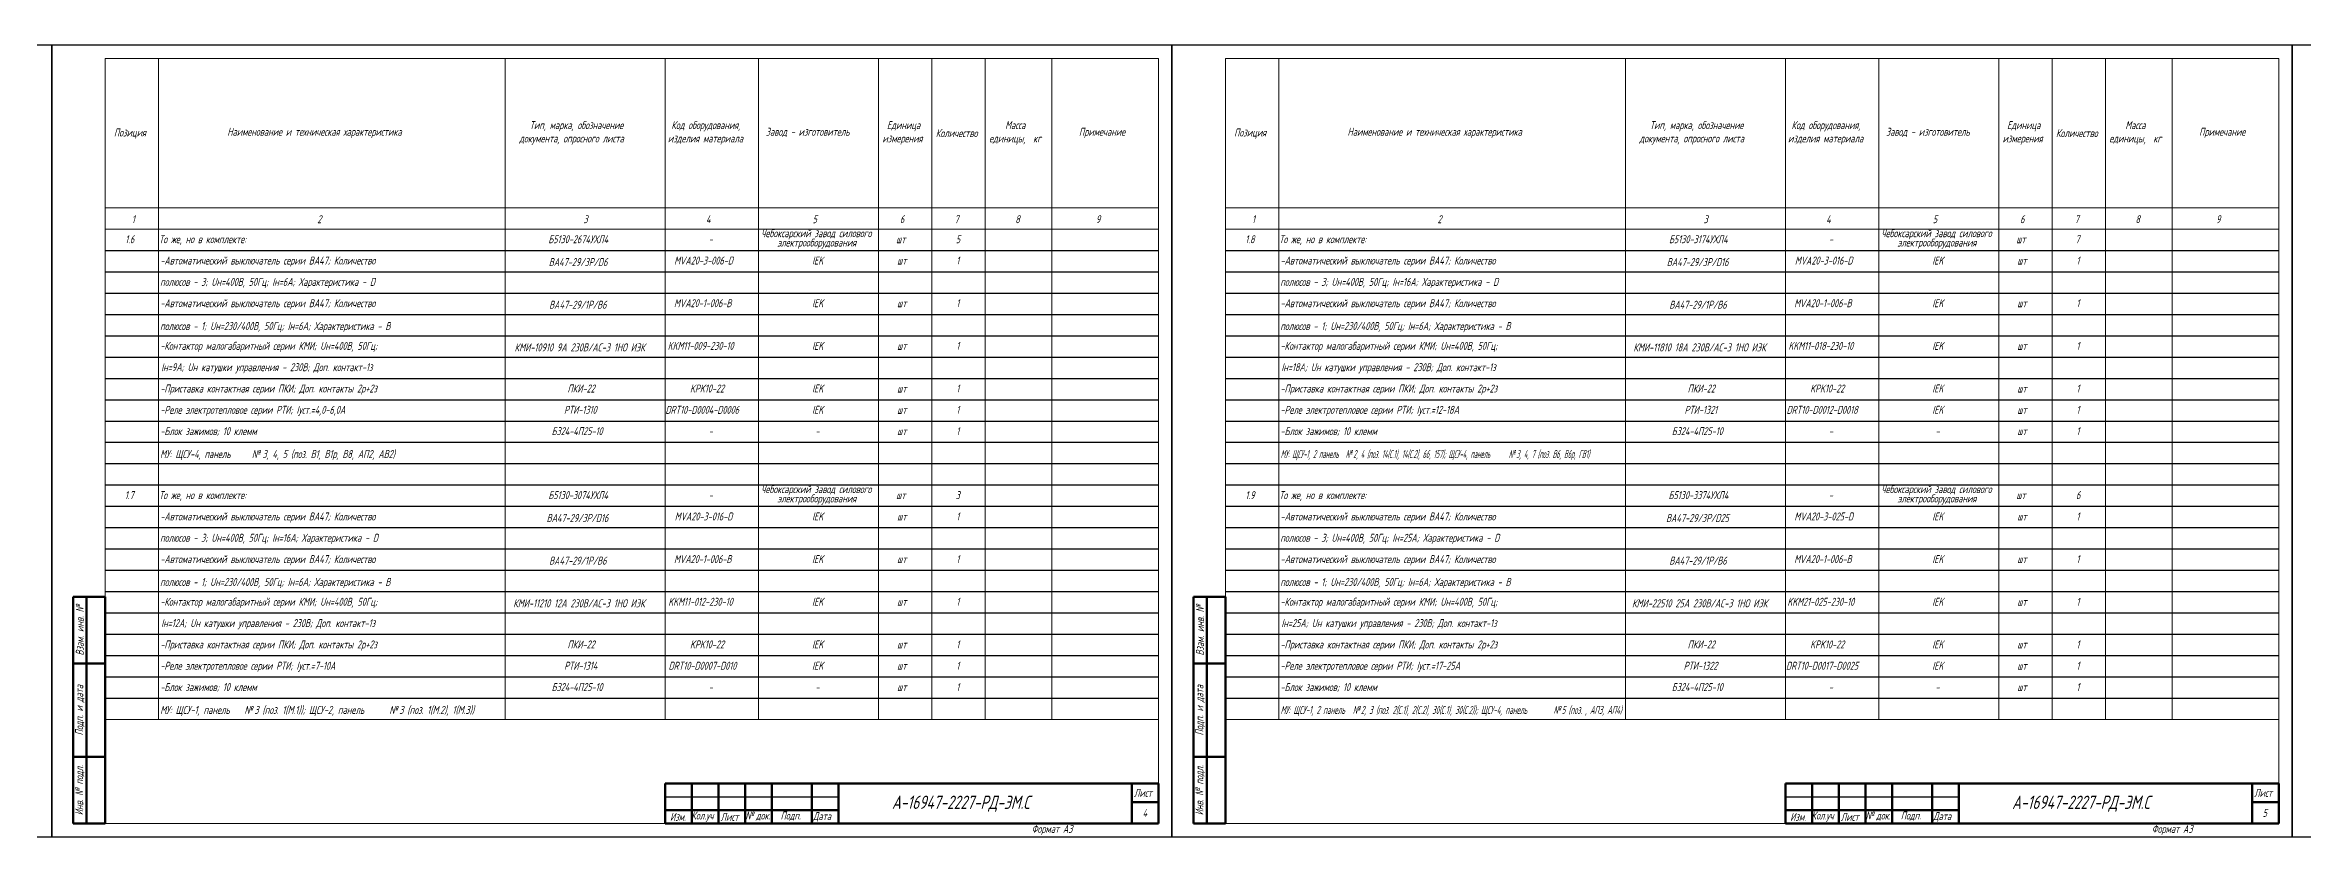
# Model space of a CAD drawing. Header units: millimetres. Extents: x -14296 to 10264, y -13087 to -5602.
# Drawn here: x 3542 to 4388, y -13087 to -12790 of the extents above; entities that cross this region are included whole.
import ezdxf

# ---------------------------------------------------------------- set-up
doc = ezdxf.new("R2010")
doc.units = ezdxf.units.MM
for name, color, linetype, lineweight in [('Рамка толстая', 7, 'Continuous', 15), ('Рамка тонкая', 5, 'Continuous', 25), ('ТаБлица', 253, 'Continuous', 15), ('Текст', 7, 'Continuous', 20), ('Штампы', 252, 'Continuous', 25)]:
    doc.layers.add(name, color=color, linetype=linetype, lineweight=lineweight)
doc.styles.add('Simplex', font='simplex.shx', dxfattribs={"width": 0.7, "oblique": 15})

msp = doc.modelspace()

# ---------------------------------------------------------------- linework, layer by layer
at = {"layer": 'Рамка толстая', "color": 18, "true_color": 0x000000}
for p, q in [((3564.28378, -12794.74064), (3564.28378, -13081.74064)), ((3959.28378, -12794.74064), (3564.28378, -12794.74064)), ((3959.28378, -13081.74064), (3959.28378, -12794.74064)), ((3984.28378, -12794.74064), (3984.28378, -13081.74064)), ((4379.28378, -12794.74064), (3984.28378, -12794.74064)), ((4379.28378, -13081.74064), (4379.28378, -12794.74064)), ((3564.28378, -13081.74064), (3959.28378, -13081.74064)), ((3984.28378, -13081.74064), (4379.28378, -13081.74064))]:
    msp.add_line(p, q, dxfattribs=at)
at = {"layer": 'Рамка тонкая', "color": 18, "true_color": 0x000000}
for p, q in [((3544.28378, -12789.74064), (3124.28378, -12789.74064)), ((3544.28378, -12789.74064), (3544.28378, -13086.74064)), ((3964.28378, -12789.74064), (3544.28378, -12789.74064)), ((3544.28378, -13086.74064), (3544.28378, -12789.74064)), ((3964.28378, -12789.74064), (3964.28378, -13086.74064)), ((4384.28378, -12789.74064), (3964.28378, -12789.74064)), ((3964.28378, -13086.74064), (3964.28378, -12789.74064)), ((4384.28378, -12789.74064), (4384.28378, -13086.74064)), ((4804.28378, -12789.74064), (4384.28378, -12789.74064)), ((4384.28378, -13086.74064), (4384.28378, -12789.74064)), ((3564.28378, -12866.74064), (3959.28378, -12866.74064)), ((3984.28378, -12866.74064), (4379.28378, -12866.74064)), ((3564.28378, -12874.74064), (3959.28378, -12874.74064)), ((3984.28378, -12874.74064), (4379.28378, -12874.74064)), ((3564.28378, -12882.74064), (3959.28378, -12882.74064)), ((3984.28378, -12882.74064), (4379.28378, -12882.74064)), ((3564.28378, -12890.74064), (3959.28378, -12890.74064)), ((3984.28378, -12890.74064), (4379.28378, -12890.74064)), ((3564.28378, -12898.74064), (3959.28378, -12898.74064)), ((3984.28378, -12898.74064), (4379.28378, -12898.74064)), ((3564.28378, -12906.74064), (3959.28378, -12906.74064)), ((3984.28378, -12906.74064), (4379.28378, -12906.74064)), ((3564.28378, -12914.74064), (3959.28378, -12914.74064)), ((3984.28378, -12914.74064), (4379.28378, -12914.74064)), ((3564.28378, -12922.74064), (3959.28378, -12922.74064)), ((3984.28378, -12922.74064), (4379.28378, -12922.74064)), ((3564.28378, -12930.74064), (3959.28378, -12930.74064)), ((3984.28378, -12930.74064), (4379.28378, -12930.74064)), ((3564.28378, -12938.74064), (3959.28378, -12938.74064)), ((3984.28378, -12938.74064), (4379.28378, -12938.74064)), ((3564.28378, -12946.74064), (3959.28378, -12946.74064)), ((3984.28378, -12946.74064), (4379.28378, -12946.74064)), ((3564.28378, -12954.74064), (3959.28378, -12954.74064)), ((3984.28378, -12954.74064), (4379.28378, -12954.74064)), ((3564.28378, -12962.74064), (3959.28378, -12962.74064)), ((3984.28378, -12962.74064), (4379.28378, -12962.74064)), ((3564.28378, -12970.74064), (3959.28378, -12970.74064)), ((3984.28378, -12970.74064), (4379.28378, -12970.74064)), ((3564.28378, -12978.74064), (3959.28378, -12978.74064)), ((3984.28378, -12978.74064), (4379.28378, -12978.74064)), ((3564.28378, -12986.74064), (3959.28378, -12986.74064)), ((3984.28378, -12986.74064), (4379.28378, -12986.74064)), ((3564.28378, -12994.74064), (3959.28378, -12994.74064)), ((3984.28378, -12994.74064), (4379.28378, -12994.74064)), ((3564.28378, -13002.74064), (3959.28378, -13002.74064)), ((3984.28378, -13002.74064), (4379.28378, -13002.74064)), ((3564.28378, -13010.74064), (3959.28378, -13010.74064)), ((3564.28378, -13018.74064), (3959.28378, -13018.74064)), ((3984.28378, -13010.74064), (4379.28378, -13010.74064)), ((3984.28378, -13018.74064), (4379.28378, -13018.74064)), ((3564.28378, -13026.74064), (3959.28378, -13026.74064)), ((3984.28378, -13026.74064), (4379.28378, -13026.74064)), ((3564.28378, -13034.74064), (3959.28378, -13034.74064)), ((3984.28378, -13034.74064), (4379.28378, -13034.74064)), ((3124.28378, -13086.74064), (3544.28378, -13086.74064)), ((3544.28378, -13086.74064), (3964.28378, -13086.74064)), ((3964.28378, -13086.74064), (4384.28378, -13086.74064)), ((4384.28378, -13086.74064), (4804.28378, -13086.74064))]:
    msp.add_line(p, q, dxfattribs=at)
at = {"layer": 'ТаБлица', "color": 18, "true_color": 0x000000}
for p, q in [((3584.28378, -12794.74064), (3584.28378, -13042.74064)), ((3714.28378, -12794.74064), (3714.28378, -13042.74064)), ((3774.28378, -12794.74064), (3774.28378, -13042.74064)), ((3809.28378, -12794.74064), (3809.28378, -13042.74064)), ((3854.28378, -12794.74064), (3854.28378, -13042.74064)), ((3874.28378, -12794.74064), (3874.28378, -13042.74064)), ((3894.28378, -12794.74064), (3894.28378, -13042.74064)), ((3919.28378, -12794.74064), (3919.28378, -13042.74064)), ((4004.28378, -12794.74064), (4004.28378, -13042.74064)), ((4134.28378, -12794.74064), (4134.28378, -13042.74064)), ((4194.28378, -12794.74064), (4194.28378, -13042.74064)), ((4229.28378, -12794.74064), (4229.28378, -13042.74064)), ((4274.28378, -12794.74064), (4274.28378, -13042.74064)), ((4294.28378, -12794.74064), (4294.28378, -13042.74064)), ((4314.28378, -12794.74064), (4314.28378, -13042.74064)), ((4339.28378, -12794.74064), (4339.28378, -13042.74064)), ((3564.28378, -12850.74064), (3959.28378, -12850.74064)), ((3984.28378, -12850.74064), (4379.28378, -12850.74064)), ((3564.28378, -12858.74064), (3959.28378, -12858.74064)), ((3984.28378, -12858.74064), (4379.28378, -12858.74064)), ((3564.28378, -13042.74064), (3959.28378, -13042.74064)), ((3984.28378, -13042.74064), (4379.28378, -13042.74064))]:
    msp.add_line(p, q, dxfattribs=at)
at = {"layer": 'Штампы', "color": 18, "lineweight": 60, "true_color": 0x000000}
for p, q in [((3552.28378, -13081.74064), (3552.28378, -12996.74064)), ((3552.28378, -12996.74064), (3564.28378, -12996.74064)), ((3557.28378, -13081.74064), (3557.28378, -12996.74064)), ((3564.28378, -13081.74064), (3564.28378, -12996.74064)), ((3972.28378, -13081.74064), (3972.28378, -12996.74064)), ((3972.28378, -12996.74064), (3984.28378, -12996.74064)), ((3977.28378, -13081.74064), (3977.28378, -12996.74064)), ((3984.28378, -13081.74064), (3984.28378, -12996.74064)), ((3552.28378, -13021.74064), (3564.28378, -13021.74064)), ((3564.28378, -13026.74064), (3564.28378, -13081.74064)), ((3972.28378, -13021.74064), (3984.28378, -13021.74064)), ((3984.28378, -13026.74064), (3984.28378, -13081.74064)), ((3552.28378, -13056.74064), (3564.28378, -13056.74064)), ((3972.28378, -13056.74064), (3984.28378, -13056.74064)), ((3774.28378, -13066.74064), (3959.28378, -13066.74064)), ((3774.28378, -13066.74064), (3774.28378, -13081.74064)), ((3784.28378, -13066.74064), (3784.28378, -13081.74064)), ((3794.28378, -13066.74064), (3794.28378, -13081.74064)), ((3804.28378, -13066.74064), (3804.28378, -13081.74064)), ((3814.28378, -13066.74064), (3814.28378, -13081.74064)), ((3829.28378, -13066.74064), (3829.28378, -13081.74064)), ((3839.28378, -13066.74064), (3839.28378, -13081.74064)), ((3949.28378, -13066.74064), (3959.28378, -13066.74064)), ((3949.28378, -13066.74064), (3949.28378, -13081.74064)), ((3959.28378, -13066.74064), (3959.28378, -13081.74064)), ((3959.28378, -13066.74064), (3959.28378, -13081.74064)), ((4194.28378, -13066.74064), (4379.28378, -13066.74064)), ((4194.28378, -13066.74064), (4194.28378, -13081.74064)), ((4204.28378, -13066.74064), (4204.28378, -13081.74064)), ((4214.28378, -13066.74064), (4214.28378, -13081.74064)), ((4224.28378, -13066.74064), (4224.28378, -13081.74064)), ((4234.28378, -13066.74064), (4234.28378, -13081.74064)), ((4249.28378, -13066.74064), (4249.28378, -13081.74064)), ((4259.28378, -13066.74064), (4259.28378, -13081.74064)), ((4369.28378, -13066.74064), (4379.28378, -13066.74064)), ((4369.28378, -13066.74064), (4369.28378, -13081.74064)), ((4379.28378, -13066.74064), (4379.28378, -13081.74064)), ((4379.28378, -13066.74064), (4379.28378, -13081.74064)), ((3774.28378, -13076.74064), (3839.28378, -13076.74064)), ((3949.28378, -13073.74064), (3959.28378, -13073.74064)), ((4194.28378, -13076.74064), (4259.28378, -13076.74064)), ((4369.28378, -13073.74064), (4379.28378, -13073.74064)), ((3552.28378, -13081.74064), (3564.28378, -13081.74064)), ((3774.28378, -13081.74064), (3959.28378, -13081.74064)), ((3949.28378, -13081.74064), (3959.28378, -13081.74064)), ((3972.28378, -13081.74064), (3984.28378, -13081.74064)), ((4194.28378, -13081.74064), (4379.28378, -13081.74064)), ((4369.28378, -13081.74064), (4379.28378, -13081.74064))]:
    msp.add_line(p, q, dxfattribs=at)
at = {"layer": 'Штампы', "color": 18, "true_color": 0x000000}
for p, q in [((3774.28378, -13071.74064), (3839.28378, -13071.74064)), ((4194.28378, -13071.74064), (4259.28378, -13071.74064))]:
    msp.add_line(p, q, dxfattribs=at)

# ---------------------------------------------------------------- texts
at = {"layer": 'Текст', "color": 18, "true_color": 0x000000, "style": 'Simplex', "oblique": 15}
for s, height, width, p in [('Позиция', 3, 0.7, (3567.56583, -12824.02636)), ('Наименование и техническая характеристика', 3, 0.7, (3610.06583, -12823.74064)), ('документа, опросного листа', 3, 0.7, (3719.53067, -12826.24064)), ('Тип, марка, обозначение', 3, 0.7, (3723.44239, -12821.24064)), ('изделия материала', 3, 0.7, (3775.24669, -12826.24064)), ('Код оборудования,', 3, 0.7, (3776.56464, -12821.24064)), ('Завод - изготовитель', 3, 0.7, (3811.97636, -12823.74064)), ('измерения', 3, 0.7, (3855.69669, -12826.24064)), ('Единица', 3, 0.7, (3857.36583, -12821.24064)), ('Количество', 3, 0.6, (3875.71611, -12824.24064)), ('единицы,  кг', 3, 0.7, (3895.71583, -12826.24064)), ('Масса', 3, 0.7, (3901.71583, -12821.24064)), ('Примечание', 3, 0.7, (3929.39239, -12823.74064)), ('Позиция', 3, 0.7, (3987.56583, -12824.02636)), ('Наименование и техническая характеристика', 3, 0.7, (4030.06583, -12823.74064)), ('документа, опросного листа', 3, 0.7, (4139.53067, -12826.24064)), ('Тип, марка, обозначение', 3, 0.7, (4143.44239, -12821.24064)), ('изделия материала', 3, 0.7, (4195.24669, -12826.24064)), ('Код оборудования,', 3, 0.7, (4196.56464, -12821.24064)), ('Завод - изготовитель', 3, 0.7, (4231.97636, -12823.74064)), ('измерения', 3, 0.7, (4275.69669, -12826.24064)), ('Единица', 3, 0.7, (4277.36583, -12821.24064)), ('Количество', 3, 0.6, (4295.71611, -12824.24064)), ('единицы,  кг', 3, 0.7, (4315.71583, -12826.24064)), ('Масса', 3, 0.7, (4321.71583, -12821.24064)), ('Примечание', 3, 0.7, (4349.39239, -12823.74064)), ('1', 3, 0.7, (3574.26378, -12856.53611)), ('2', 3, 0.7, (3643.82349, -12856.53611)), ('3', 3, 0.7, (3743.59918, -12856.53611)), ('4', 3, 0.7, (3789.55265, -12856.53611)), ('5', 3, 0.7, (3829.52588, -12856.53611)), ('6', 3, 0.7, (3862.25986, -12856.53611)), ('7', 3, 0.7, (3882.7186, -12856.53611)), ('8', 3, 0.7, (3905.51209, -12856.53611)), ('9', 3, 0.7, (3935.72807, -12856.53611)), ('1', 3, 0.7, (3994.26378, -12856.53611)), ('2', 3, 0.7, (4063.82349, -12856.53611)), ('3', 3, 0.7, (4163.59918, -12856.53611)), ('4', 3, 0.7, (4209.55265, -12856.53611)), ('5', 3, 0.7, (4249.52588, -12856.53611)), ('6', 3, 0.7, (4282.25986, -12856.53611)), ('7', 3, 0.7, (4302.7186, -12856.53611)), ('8', 3, 0.7, (4325.51209, -12856.53611)), ('9', 3, 0.7, (4355.72807, -12856.53611)), ('1.6', 3, 0.7, (3571.78927, -12864.0519)), ('То же, но в комплекте:', 3, 0.7, (3584.48378, -12864.0519)), ('Б5130-2674УХЛ4', 3, 0.7, (3730.43178, -12864.0519)), ('-', 3, 0.7, (3790.53927, -12864.0519)), ('Чебоксарский завод силового', 3, 0.6, (3810.21201, -12861.79889)), ('электрооборудования', 3, 0.6, (3816.28852, -12865.29889)), ('шт', 3, 0.7, (3860.842, -12864.0519)), ('5', 3, 0.7, (3883.2053, -12864.0519)), ('1.8', 3, 0.7, (3991.73927, -12864.0519)), ('То же, но в комплекте:', 3, 0.7, (4004.48378, -12864.0519)), ('Б5130-3174УХЛ4', 3, 0.7, (4150.63178, -12864.0519)), ('-', 3, 0.7, (4210.53927, -12864.0519)), ('Чебоксарский завод силового', 3, 0.6, (4230.21201, -12861.79889)), ('электрооборудования', 3, 0.6, (4236.28852, -12865.29889)), ('шт', 3, 0.7, (4280.842, -12864.0519)), ('7', 3, 0.7, (4302.98186, -12864.0519)), ('-Автоматический выключатель серии ВА47; Количество', 3, 0.7, (3584.93927, -12872.0519)), ('ВА47-29/3Р/D6', 3, 0.7, (3730.58878, -12872.62333)), ('MVA20-3-006-D', 3, 0.7, (3777.62755, -12872.0519)), ('IEK', 3, 0.7, (3829.33186, -12872.0519)), ('шт', 3, 0.7, (3861.2146, -12872.0519)), ('1', 3, 0.7, (3883.38186, -12872.0519)), ('-Автоматический выключатель серии ВА47; Количество', 3, 0.7, (4004.93927, -12872.0519)), ('ВА47-29/3Р/D16', 3, 0.7, (4149.78878, -12872.62333)), ('MVA20-3-016-D', 3, 0.7, (4197.82755, -12872.0519)), ('IEK', 3, 0.7, (4249.33186, -12872.0519)), ('шт', 3, 0.7, (4281.2146, -12872.0519)), ('1', 3, 0.7, (4303.38186, -12872.0519)), ('полюсов - 3; Uн=400В, 50Гц; Iн=6А; Характеристика - D', 3, 0.7, (3584.88378, -12880.0519)), ('полюсов - 3; Uн=400В, 50Гц; Iн=16А; Характеристика - D', 3, 0.7, (4004.88378, -12880.0519)), ('-Автоматический выключатель серии ВА47; Количество', 3, 0.7, (3584.93927, -12888.0519)), ('ВА47-29/1Р/В6', 3, 0.7, (3730.73878, -12888.62333)), ('MVA20-1-006-В', 3, 0.7, (3777.55838, -12888.0519)), ('IEK', 3, 0.7, (3829.33186, -12888.0519)), ('шт', 3, 0.7, (3861.2146, -12888.0519)), ('1', 3, 0.7, (3883.38186, -12888.0519)), ('-Автоматический выключатель серии ВА47; Количество', 3, 0.7, (4004.93927, -12888.0519)), ('ВА47-29/1Р/В6', 3, 0.7, (4150.73878, -12888.62333)), ('MVA20-1-006-В', 3, 0.7, (4197.55838, -12888.0519)), ('IEK', 3, 0.7, (4249.33186, -12888.0519)), ('шт', 3, 0.7, (4281.2146, -12888.0519)), ('1', 3, 0.7, (4303.38186, -12888.0519)), ('полюсов - 1; Uн=230/400В, 50Гц; Iн=6А; Характеристика - В', 3, 0.7, (3584.88378, -12896.62333)), ('полюсов - 1; Uн=230/400В, 50Гц; Iн=6А; Характеристика - В', 3, 0.7, (4004.88378, -12896.62333)), ('-Контактор малогабаритный серии КМИ; Uн=400В, 50Гц;', 3, 0.7, (3584.93927, -12904.0519)), ('Iн=9А; Uн катушки управления - 230В; Доп. контакт-1з', 3, 0.7, (3585.28378, -12912.0519)), ('КМИ-10910 9А 230В/АС-3 1НО ИЭК', 3, 0.6, (3717.78182, -12904.62333)), ('KKM11-009-230-10', 3, 0.7, (3775.20841, -12904.0519)), ('IEK', 3, 0.7, (3829.33186, -12904.0519)), ('шт', 3, 0.7, (3861.2146, -12904.0519)), ('1', 3, 0.7, (3883.38186, -12904.0519)), ('-Контактор малогабаритный серии КМИ; Uн=400В, 50Гц;', 3, 0.7, (4004.93927, -12904.0519)), ('Iн=18А; Uн катушки управления - 230В; Доп. контакт-1з', 3, 0.7, (4005.28378, -12912.0519)), ('КМИ-11810 18А 230В/АС-3 1НО ИЭК', 3, 0.6, (4137.26752, -12904.62333)), ('KKM11-018-230-10', 3, 0.7, (4195.40841, -12904.0519)), ('IEK', 3, 0.7, (4249.33186, -12904.0519)), ('шт', 3, 0.7, (4281.2146, -12904.0519)), ('1', 3, 0.7, (4303.38186, -12904.0519)), ('-Приставка контактная серии ПКИ; Доп. контакты 2р+2з', 3, 0.7, (3584.93927, -12920.0519)), ('ПКИ-22', 3, 0.7, (3737.60878, -12920.0519)), ('KPK10-22', 3, 0.7, (3783.55841, -12920.0519)), ('IEK', 3, 0.7, (3829.33186, -12920.0519)), ('1', 3, 0.7, (3883.38186, -12920.0519)), ('-Приставка контактная серии ПКИ; Доп. контакты 2р+2з', 3, 0.7, (4004.93927, -12920.0519)), ('ПКИ-22', 3, 0.7, (4157.60878, -12920.0519)), ('KPK10-22', 3, 0.7, (4203.55841, -12920.0519)), ('IEK', 3, 0.7, (4249.33186, -12920.0519)), ('1', 3, 0.7, (4303.38186, -12920.0519)), ('-Реле электротепловое серии РТИ; Iуст.=4,0-6,0А', 3, 0.7, (3584.93927, -12928.0519)), ('РТИ-1310', 3, 0.7, (3736.30878, -12928.0519)), ('DRT10-D0004-D0006', 3, 0.7, (3774.33927, -12928.0519)), ('IEK', 3, 0.7, (3829.33186, -12928.0519)), ('шт', 3, 0.7, (3861.2146, -12920.0519)), ('шт', 3, 0.7, (3861.2146, -12928.0519)), ('1', 3, 0.7, (3883.38186, -12928.0519)), ('-Реле электротепловое серии РТИ; Iуст.=12-18А', 3, 0.7, (4004.93927, -12928.0519)), ('РТИ-1321', 3, 0.7, (4156.43178, -12928.0519)), ('DRT10-D0012-D0018', 3, 0.7, (4194.68927, -12928.0519)), ('IEK', 3, 0.7, (4249.33186, -12928.0519)), ('шт', 3, 0.7, (4281.2146, -12920.0519)), ('шт', 3, 0.7, (4281.2146, -12928.0519)), ('1', 3, 0.7, (4303.38186, -12928.0519)), ('-Блок зажимов; 10 клемм', 3, 0.7, (3584.93927, -12936.0519)), ('БЗ24-4П25-10', 3, 0.7, (3731.65878, -12936.0519)), ('шт', 3, 0.7, (3861.2146, -12936.0519)), ('1', 3, 0.7, (3883.38186, -12936.0519)), ('-Блок зажимов; 10 клемм', 3, 0.7, (4004.93927, -12936.0519)), ('БЗ24-4П25-10', 3, 0.7, (4151.65878, -12936.0519)), ('шт', 3, 0.7, (4281.2146, -12936.0519)), ('1', 3, 0.7, (4303.38186, -12936.0519)), ('МУ: ЩСУ-4, панель ', 3, 0.7, (3584.88378, -12944.62333)), ('№', 3, 0.7, (3619.28378, -12944.62333)), ('3, 4, 5 (поз. В1, В1р, В8, АП2, АВ2)', 3, 0.7, (3623.23476, -12944.62333)), ('-', 3, 0.7, (3790.53927, -12936.0519)), ('-', 3, 0.7, (3830.53927, -12936.0519)), ('МУ: ЩСУ-1, 2 панель ', 3, 0.45, (4005.02664, -12944.62333)), ('№', 3, 0.45, (4029.39092, -12944.62333)), ('2, 4 (поз. 14(С.1), 14(С.2), 66, 157); ЩСУ-4, панель ', 3, 0.45, (4032.21793, -12944.62333)), ('№', 3, 0.45, (4090.52507, -12944.62333)), ('3, 4, 7 (поз. В6, В6р, ГВ1)', 3, 0.45, (4093.35208, -12944.62333)), ('-', 3, 0.7, (4210.53927, -12936.0519)), ('-', 3, 0.7, (4250.53927, -12936.0519)), ('1.7', 3, 0.7, (3571.63186, -12960.0519)), ('То же, но в комплекте:', 3, 0.7, (3584.48378, -12960.0519)), ('Б5130-3074УХЛ4', 3, 0.7, (3730.43178, -12960.0519)), ('-', 3, 0.7, (3790.53927, -12960.0519)), ('Чебоксарский завод силового', 3, 0.6, (3810.21201, -12957.79889)), ('электрооборудования', 3, 0.6, (3816.28852, -12961.29889)), ('шт', 3, 0.7, (3860.842, -12960.0519)), ('3', 3, 0.7, (3883.1553, -12960.0519)), ('1.9', 3, 0.7, (3991.78927, -12960.0519)), ('То же, но в комплекте:', 3, 0.7, (4004.48378, -12960.0519)), ('Б5130-3374УХЛ4', 3, 0.7, (4150.43178, -12960.0519)), ('-', 3, 0.7, (4210.53927, -12960.0519)), ('Чебоксарский завод силового', 3, 0.6, (4230.21201, -12957.79889)), ('электрооборудования', 3, 0.6, (4236.28852, -12961.29889)), ('шт', 3, 0.7, (4280.842, -12960.0519)), ('6', 3, 0.7, (4303.23186, -12960.0519)), ('-Автоматический выключатель серии ВА47; Количество', 3, 0.7, (3584.93927, -12968.0519)), ('ВА47-29/3Р/D16', 3, 0.7, (3729.78878, -12968.62333)), ('MVA20-3-016-D', 3, 0.7, (3777.82755, -12968.0519)), ('IEK', 3, 0.7, (3829.33186, -12968.0519)), ('шт', 3, 0.7, (3861.2146, -12968.0519)), ('1', 3, 0.7, (3883.38186, -12968.0519)), ('-Автоматический выключатель серии ВА47; Количество', 3, 0.7, (4004.93927, -12968.0519)), ('ВА47-29/3Р/D25', 3, 0.7, (4149.53178, -12968.62333)), ('MVA20-3-025-D', 3, 0.7, (4197.62755, -12968.0519)), ('IEK', 3, 0.7, (4249.33186, -12968.0519)), ('шт', 3, 0.7, (4281.2146, -12968.0519)), ('1', 3, 0.7, (4303.38186, -12968.0519)), ('полюсов - 3; Uн=400В, 50Гц; Iн=16А; Характеристика - D', 3, 0.7, (3584.88378, -12976.0519)), ('полюсов - 3; Uн=400В, 50Гц; Iн=25А; Характеристика - D', 3, 0.7, (4004.88378, -12976.0519)), ('-Автоматический выключатель серии ВА47; Количество', 3, 0.7, (3584.93927, -12984.0519)), ('ВА47-29/1Р/В6', 3, 0.7, (3730.73878, -12984.62333)), ('MVA20-1-006-В', 3, 0.7, (3777.55838, -12984.0519)), ('IEK', 3, 0.7, (3829.33186, -12984.0519)), ('шт', 3, 0.7, (3861.2146, -12984.0519)), ('1', 3, 0.7, (3883.38186, -12984.0519)), ('-Автоматический выключатель серии ВА47; Количество', 3, 0.7, (4004.93927, -12984.0519)), ('ВА47-29/1Р/В6', 3, 0.7, (4150.73878, -12984.62333)), ('MVA20-1-006-В', 3, 0.7, (4197.55838, -12984.0519)), ('IEK', 3, 0.7, (4249.33186, -12984.0519)), ('шт', 3, 0.7, (4281.2146, -12984.0519)), ('1', 3, 0.7, (4303.38186, -12984.0519)), ('полюсов - 1; Uн=230/400В, 50Гц; Iн=6А; Характеристика - В', 3, 0.7, (3584.88378, -12992.62333)), ('полюсов - 1; Uн=230/400В, 50Гц; Iн=6А; Характеристика - В', 3, 0.7, (4004.88378, -12992.62333)), ('-Контактор малогабаритный серии КМИ; Uн=400В, 50Гц;', 3, 0.7, (3584.93927, -13000.0519)), ('КМИ-11210 12А 230В/АС-3 1НО ИЭК', 3, 0.6, (3717.26752, -13000.62333)), ('KKM11-012-230-10', 3, 0.7, (3775.40841, -13000.0519)), ('IEK', 3, 0.7, (3829.33186, -13000.0519)), ('шт', 3, 0.7, (3861.2146, -13000.0519)), ('1', 3, 0.7, (3883.38186, -13000.0519)), ('-Контактор малогабаритный серии КМИ; Uн=400В, 50Гц;', 3, 0.7, (4004.93927, -13000.0519)), ('КМИ-22510 25А 230В/АС-3 1НО ИЭК', 3, 0.6, (4136.75332, -13000.62333)), ('KKM21-025-230-10', 3, 0.7, (4195.00841, -13000.0519)), ('IEK', 3, 0.7, (4249.33186, -13000.0519)), ('шт', 3, 0.7, (4281.2146, -13000.0519)), ('1', 3, 0.7, (4303.38186, -13000.0519)), ('Iн=12А; Uн катушки управления - 230В; Доп. контакт-1з', 3, 0.7, (3585.28378, -13008.0519)), ('Iн=25А; Uн катушки управления - 230В; Доп. контакт-1з', 3, 0.7, (4005.28378, -13008.0519)), ('-Приставка контактная серии ПКИ; Доп. контакты 2р+2з', 3, 0.7, (3584.93927, -13016.0519)), ('ПКИ-22', 3, 0.7, (3737.60878, -13016.0519)), ('KPK10-22', 3, 0.7, (3783.55841, -13016.0519)), ('IEK', 3, 0.7, (3829.33186, -13016.0519)), ('шт', 3, 0.7, (3861.2146, -13016.0519)), ('1', 3, 0.7, (3883.38186, -13016.0519)), ('-Приставка контактная серии ПКИ; Доп. контакты 2р+2з', 3, 0.7, (4004.93927, -13016.0519)), ('ПКИ-22', 3, 0.7, (4157.60878, -13016.0519)), ('KPK10-22', 3, 0.7, (4203.55841, -13016.0519)), ('IEK', 3, 0.7, (4249.33186, -13016.0519)), ('шт', 3, 0.7, (4281.2146, -13016.0519)), ('1', 3, 0.7, (4303.38186, -13016.0519)), ('-Реле электротепловое серии РТИ; Iуст.=7-10А', 3, 0.7, (3584.93927, -13024.0519)), ('РТИ-1314', 3, 0.7, (3736.38178, -13024.0519)), ('DRT10-D0007-D010', 3, 0.7, (3775.50841, -13024.0519)), ('IEK', 3, 0.7, (3829.33186, -13024.0519)), ('шт', 3, 0.7, (3861.2146, -13024.0519)), ('1', 3, 0.7, (3883.38186, -13024.0519)), ('-Реле электротепловое серии РТИ; Iуст.=17-25А', 3, 0.7, (4004.93927, -13024.0519)), ('РТИ-1322', 3, 0.7, (4156.10878, -13024.0519)), ('DRT10-D0017-D0025', 3, 0.7, (4194.48186, -13024.0519)), ('IEK', 3, 0.7, (4249.33186, -13024.0519)), ('шт', 3, 0.7, (4281.2146, -13024.0519)), ('1', 3, 0.7, (4303.38186, -13024.0519)), ('-Блок зажимов; 10 клемм', 3, 0.7, (3584.93927, -13032.0519)), ('БЗ24-4П25-10', 3, 0.7, (3731.65878, -13032.0519)), ('-', 3, 0.7, (3790.53927, -13032.0519)), ('-', 3, 0.7, (3830.53927, -13032.0519)), ('шт', 3, 0.7, (3861.2146, -13032.0519)), ('1', 3, 0.7, (3883.38186, -13032.0519)), ('-Блок зажимов; 10 клемм', 3, 0.7, (4004.93927, -13032.0519)), ('БЗ24-4П25-10', 3, 0.7, (4151.65878, -13032.0519)), ('-', 3, 0.7, (4210.53927, -13032.0519)), ('-', 3, 0.7, (4250.53927, -13032.0519)), ('шт', 3, 0.7, (4281.2146, -13032.0519)), ('1', 3, 0.7, (4303.38186, -13032.0519)), ('МУ: ЩСУ-1, панель ', 3, 0.65, (3584.91235, -13040.62333)), ('№', 3, 0.65, (3616.48378, -13040.62333)), ('3 (поз. 1(М.1)); ЩСУ-2, панель ', 3, 0.65, (3620.20997, -13040.62333)), ('№', 3, 0.65, (3670.81711, -13040.62333)), ('3 (поз. 1(М.2), 1(М.3))', 3, 0.65, (3674.5433, -13040.62333)), ('МУ: ЩСУ-1, 2 панель ', 3, 0.5, (4004.99807, -13040.62333)), ('№', 3, 0.5, (4032.06949, -13040.62333)), ('2, 3 (поз. 2(С.1), 2(С.2), 30(С.1), 30(С.2)); ЩСУ-4, панель ', 3, 0.5, (4035.1213, -13040.62333)), ('№', 3, 0.5, (4107.33558, -13040.62333)), ('5 (поз. , АП3, АП4)', 3, 0.5, (4110.38738, -13040.62333)), ('Изм.', 3, 0.7, (3776.06464, -13080.74064)), ('Кол.уч', 3, 0.7, (3784.06583, -13080.24064)), ('Лист', 3, 0.7, (3795.03378, -13080.74064)), ('№', 3, 0.7, (3804.32574, -13080.24064)), ('док.', 3, 0.7, (3808.27673, -13080.24064)), ('Подп.', 3, 0.7, (3817.51464, -13080.24064)), ('Дата', 3, 0.7, (3829.69239, -13080.45493)), ('А-16947-2227-РД-ЭМ.С', 5, 0.7, (3859.2734, -13076.26445)), ('Изм.', 3, 0.7, (4196.06464, -13080.74064)), ('Кол.уч', 3, 0.7, (4204.06583, -13080.24064)), ('Лист', 3, 0.7, (4215.03378, -13080.74064)), ('№', 3, 0.7, (4224.32574, -13080.24064)), ('док.', 3, 0.7, (4228.27673, -13080.24064)), ('Подп.', 3, 0.7, (4237.51464, -13080.24064)), ('Дата', 3, 0.7, (4249.69239, -13080.45493)), ('А-16947-2227-РД-ЭМ.С', 5, 0.7, (4279.2734, -13076.26445)), ('Формат А3', 3, 0.7, (3911.63927, -13085.24064)), ('Формат А3', 3, 0.7, (4331.63927, -13085.24064))]:
    msp.add_text(s, height=height, dxfattribs=dict(at, width=width)).set_placement(p)
at = {"layer": 'Штампы', "color": 18, "true_color": 0x000000, "style": 'Simplex', "oblique": 15, "width": 0.7}
for s, p in [('Лист', (3950.03378, -13071.74064)), ('Лист', (4370.03378, -13071.74064)), ('4', (3953.24788, -13079.24064)), ('5', (4373.2053, -13079.24064))]:
    msp.add_text(s, height=3, dxfattribs=at).set_placement(p)
at = {"layer": 'Штампы', "color": 18, "true_color": 0x000000, "char_height": 3, "attachment_point": 5, "rotation": 90, "style": 'Simplex'}
for s, insert, width in [('Взам. инв. {\\Fgost|c204;№}', (3554.78378, -13009.24064), 25), ('Взам. инв. {\\Fgost|c204;№}', (3974.78378, -13009.24064), 25), ('Подп. и дата', (3554.78378, -13039.24064), 35), ('Подп. и дата', (3974.78378, -13039.24064), 35), ('Инв. {\\Fgost|c204;№} подл.', (3554.78378, -13069.24064), 25), ('Инв. {\\Fgost|c204;№} подл.', (3974.78378, -13069.24064), 25)]:
    msp.add_mtext(s, dxfattribs=dict(at, insert=insert, width=width))

doc.saveas('drawing.dxf')
